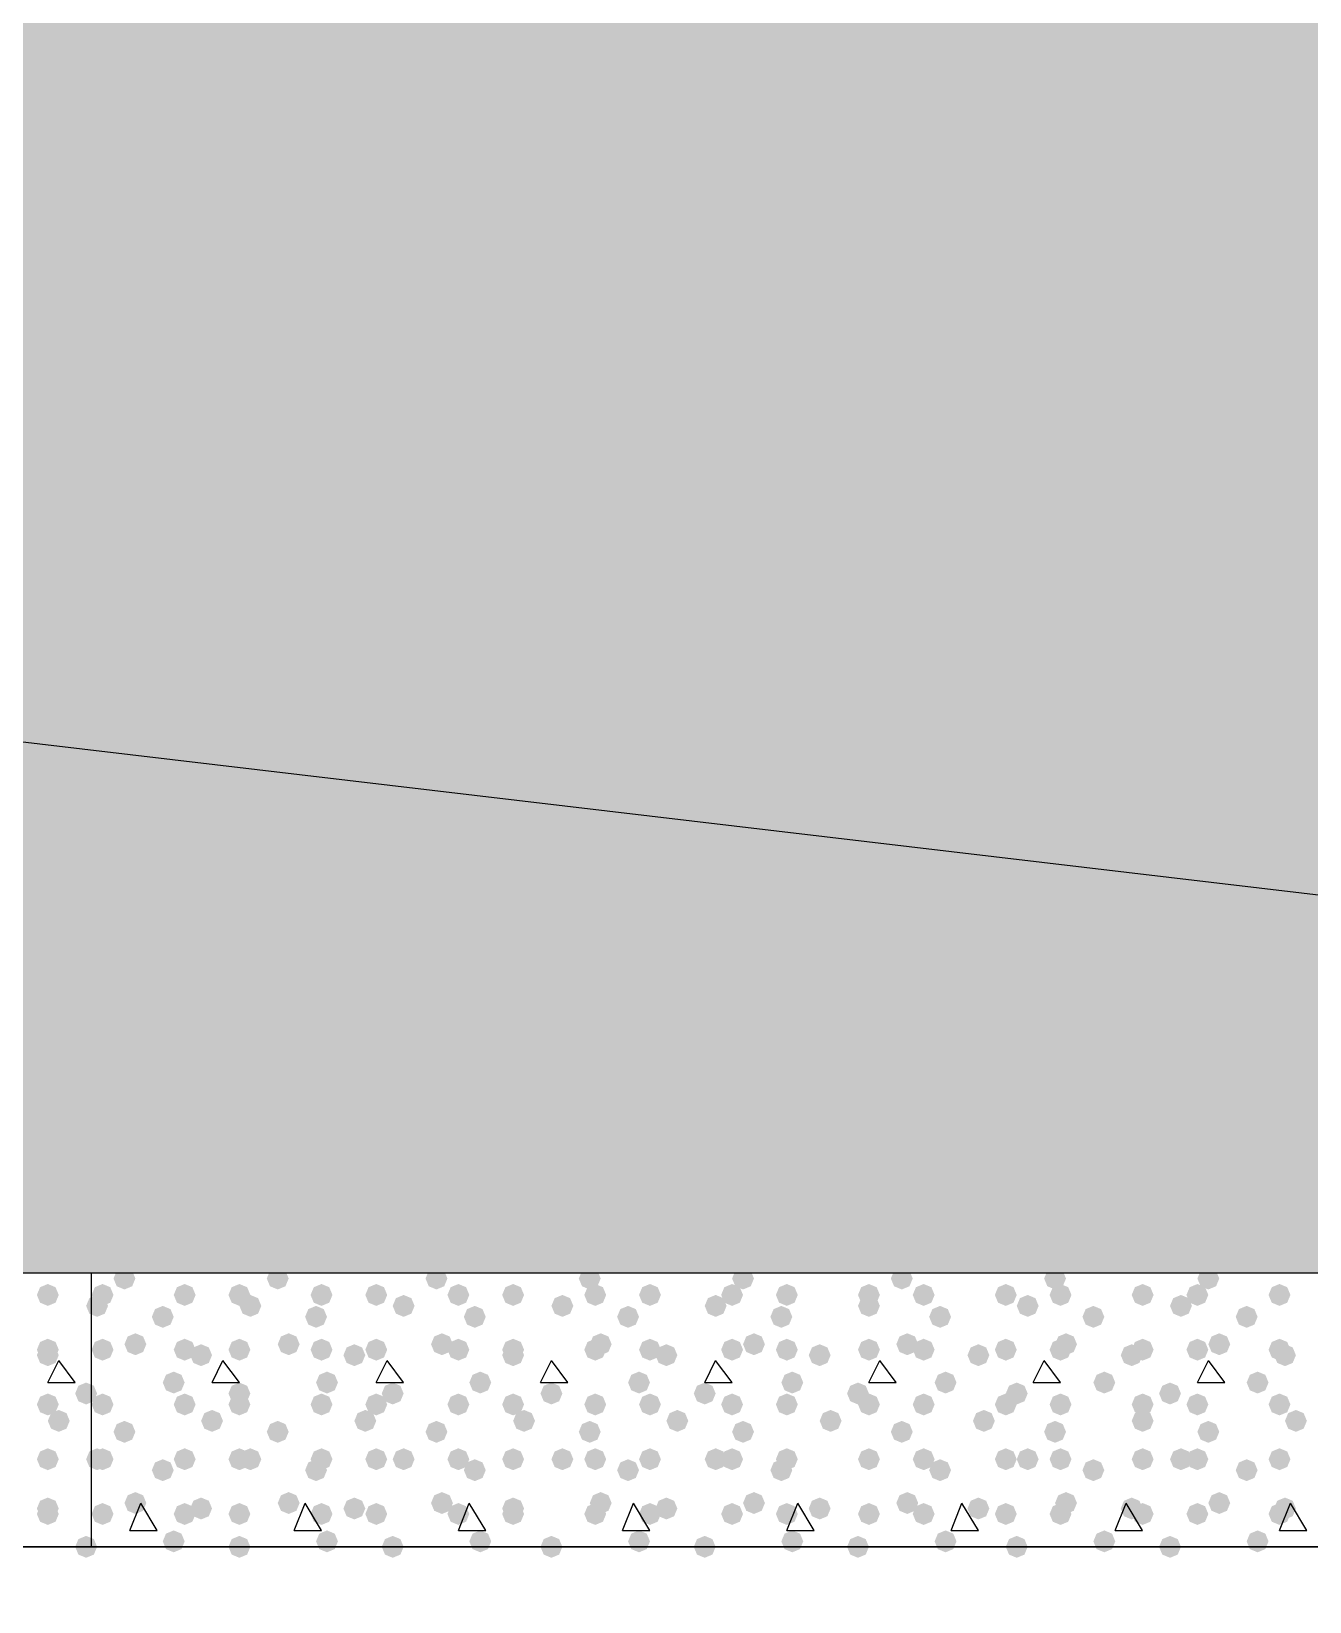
# Model space of a CAD drawing. Header units: millimetres. Extents: x 0 to 420, y 0 to 297.
# Drawn here: x 344.89 to 354.77, y 181.27 to 193.41 of the extents above; entities that cross this region are included whole.
import ezdxf

# ---------------------------------------------------------------- set-up
doc = ezdxf.new("R2010")
doc.units = ezdxf.units.MM
doc.layers.get('0').update_dxf_attribs({"linetype": 'CONTINUOUS'})

msp = doc.modelspace()

# ---------------------------------------------------------------- hatches: boundary and pattern name
at = {"true_color": 0x000008}
h = msp.add_hatch(color=0, dxfattribs=at)
h.paths.add_polyline_path([(379.603, 202.861333), (218.228333, 202.861333), (379.603, 183.811333)], flags=0)
h.paths.add_polyline_path([(218.228333, 202.861333), (379.603, 183.811333), (218.228333, 183.811333)], flags=0)
for points in [[(345.694, 183.769), (345.669129, 183.709204), (345.609333, 183.684333), (345.549537, 183.709204), (345.524667, 183.769), (345.549537, 183.828796), (345.609333, 183.853667), (345.669129, 183.828796)], [(346.879333, 183.769), (346.854462, 183.709204), (346.794667, 183.684333), (346.734871, 183.709204), (346.71, 183.769), (346.734871, 183.828796), (346.794667, 183.853667), (346.854462, 183.828796)], [(348.107, 183.769), (348.082129, 183.709204), (348.022333, 183.684333), (347.962538, 183.709204), (347.937667, 183.769), (347.962537, 183.828796), (348.022333, 183.853667), (348.082129, 183.828796)], [(349.292333, 183.769), (349.267462, 183.709204), (349.207667, 183.684333), (349.147871, 183.709204), (349.123, 183.769), (349.147871, 183.828796), (349.207667, 183.853667), (349.267462, 183.828796)], [(350.477667, 183.769), (350.452796, 183.709204), (350.393, 183.684333), (350.333204, 183.709204), (350.308333, 183.769), (350.333204, 183.828796), (350.393, 183.853667), (350.452796, 183.828796)], [(351.705333, 183.769), (351.680462, 183.709204), (351.620667, 183.684333), (351.560871, 183.709204), (351.536, 183.769), (351.560871, 183.828796), (351.620667, 183.853667), (351.680462, 183.828796)], [(352.890667, 183.769), (352.865796, 183.709204), (352.806, 183.684333), (352.746204, 183.709204), (352.721333, 183.769), (352.746204, 183.828796), (352.806, 183.853667), (352.865796, 183.828796)], [(354.076, 183.769), (354.051129, 183.709204), (353.991333, 183.684333), (353.931537, 183.709204), (353.906667, 183.769), (353.931537, 183.828796), (353.991333, 183.853667), (354.051129, 183.828796)], [(345.524667, 183.642), (345.499796, 183.582204), (345.44, 183.557333), (345.380204, 183.582204), (345.355333, 183.642), (345.380204, 183.701796), (345.44, 183.726667), (345.499796, 183.701796)], [(346.159667, 183.642), (346.134796, 183.582204), (346.075, 183.557333), (346.015204, 183.582204), (345.990333, 183.642), (346.015204, 183.701796), (346.075, 183.726667), (346.134796, 183.701796)], [(346.583, 183.642), (346.558129, 183.582204), (346.498333, 183.557333), (346.438538, 183.582204), (346.413667, 183.642), (346.438537, 183.701796), (346.498333, 183.726667), (346.558129, 183.701796)], [(347.218, 183.642), (347.193129, 183.582204), (347.133333, 183.557333), (347.073537, 183.582204), (347.048667, 183.642), (347.073537, 183.701796), (347.133333, 183.726667), (347.193129, 183.701796)], [(347.641333, 183.642), (347.616463, 183.582204), (347.556667, 183.557333), (347.496871, 183.582204), (347.472, 183.642), (347.496871, 183.701796), (347.556667, 183.726667), (347.616462, 183.701796)], [(348.276333, 183.642), (348.251463, 183.582204), (348.191667, 183.557333), (348.131871, 183.582204), (348.107, 183.642), (348.131871, 183.701796), (348.191667, 183.726667), (348.251462, 183.701796)], [(348.699667, 183.642), (348.674796, 183.582204), (348.615, 183.557333), (348.555204, 183.582204), (348.530333, 183.642), (348.555204, 183.701796), (348.615, 183.726667), (348.674796, 183.701796)], [(349.334667, 183.642), (349.309796, 183.582204), (349.25, 183.557333), (349.190204, 183.582204), (349.165333, 183.642), (349.190204, 183.701796), (349.25, 183.726667), (349.309796, 183.701796)], [(349.758, 183.642), (349.733129, 183.582204), (349.673333, 183.557333), (349.613538, 183.582204), (349.588667, 183.642), (349.613537, 183.701796), (349.673333, 183.726667), (349.733129, 183.701796)], [(350.393, 183.642), (350.368129, 183.582204), (350.308333, 183.557333), (350.248538, 183.582204), (350.223667, 183.642), (350.248537, 183.701796), (350.308333, 183.726667), (350.368129, 183.701796)], [(350.816333, 183.642), (350.791462, 183.582204), (350.731667, 183.557333), (350.671871, 183.582204), (350.647, 183.642), (350.671871, 183.701796), (350.731667, 183.726667), (350.791462, 183.701796)], [(351.451333, 183.642), (351.426462, 183.582204), (351.366667, 183.557333), (351.306871, 183.582204), (351.282, 183.642), (351.306871, 183.701796), (351.366667, 183.726667), (351.426462, 183.701796)], [(351.874667, 183.642), (351.849796, 183.582204), (351.79, 183.557333), (351.730204, 183.582204), (351.705333, 183.642), (351.730204, 183.701796), (351.79, 183.726667), (351.849796, 183.701796)], [(352.509667, 183.642), (352.484796, 183.582204), (352.425, 183.557333), (352.365204, 183.582204), (352.340333, 183.642), (352.365204, 183.701796), (352.425, 183.726667), (352.484796, 183.701796)], [(352.933, 183.642), (352.908129, 183.582204), (352.848333, 183.557333), (352.788537, 183.582204), (352.763667, 183.642), (352.788537, 183.701796), (352.848333, 183.726667), (352.908129, 183.701796)], [(353.568, 183.642), (353.543129, 183.582204), (353.483333, 183.557333), (353.423537, 183.582204), (353.398667, 183.642), (353.423537, 183.701796), (353.483333, 183.726667), (353.543129, 183.701796)], [(353.991333, 183.642), (353.966462, 183.582204), (353.906667, 183.557333), (353.846871, 183.582204), (353.822, 183.642), (353.846871, 183.701796), (353.906667, 183.726667), (353.966462, 183.701796)], [(354.626333, 183.642), (354.601462, 183.582204), (354.541667, 183.557333), (354.481871, 183.582204), (354.457, 183.642), (354.481871, 183.701796), (354.541667, 183.726667), (354.601462, 183.701796)], [(345.482333, 183.557333), (345.457462, 183.497537), (345.397667, 183.472667), (345.337871, 183.497537), (345.313, 183.557333), (345.337871, 183.617129), (345.397667, 183.642), (345.457462, 183.617129)], [(345.990333, 183.472667), (345.965463, 183.412871), (345.905667, 183.388), (345.845871, 183.412871), (345.821, 183.472667), (345.845871, 183.532462), (345.905667, 183.557333), (345.965462, 183.532463)], [(346.667667, 183.557333), (346.642796, 183.497537), (346.583, 183.472667), (346.523204, 183.497537), (346.498333, 183.557333), (346.523204, 183.617129), (346.583, 183.642), (346.642796, 183.617129)], [(347.175667, 183.472667), (347.150796, 183.412871), (347.091, 183.388), (347.031204, 183.412871), (347.006333, 183.472667), (347.031204, 183.532462), (347.091, 183.557333), (347.150796, 183.532463)], [(347.853, 183.557333), (347.828129, 183.497537), (347.768333, 183.472667), (347.708538, 183.497537), (347.683667, 183.557333), (347.708537, 183.617129), (347.768333, 183.642), (347.828129, 183.617129)], [(348.403333, 183.472667), (348.378462, 183.412871), (348.318667, 183.388), (348.258871, 183.412871), (348.234, 183.472667), (348.258871, 183.532462), (348.318667, 183.557333), (348.378462, 183.532463)], [(349.080667, 183.557333), (349.055796, 183.497537), (348.996, 183.472667), (348.936204, 183.497537), (348.911333, 183.557333), (348.936204, 183.617129), (348.996, 183.642), (349.055796, 183.617129)], [(349.588667, 183.472667), (349.563796, 183.412871), (349.504, 183.388), (349.444204, 183.412871), (349.419333, 183.472667), (349.444204, 183.532462), (349.504, 183.557333), (349.563796, 183.532463)], [(350.266, 183.557333), (350.241129, 183.497537), (350.181333, 183.472667), (350.121537, 183.497537), (350.096667, 183.557333), (350.121537, 183.617129), (350.181333, 183.642), (350.241129, 183.617129)], [(350.774, 183.472667), (350.749129, 183.412871), (350.689333, 183.388), (350.629537, 183.412871), (350.604667, 183.472667), (350.629537, 183.532462), (350.689333, 183.557333), (350.749129, 183.532463)], [(351.451333, 183.557333), (351.426462, 183.497537), (351.366667, 183.472667), (351.306871, 183.497537), (351.282, 183.557333), (351.306871, 183.617129), (351.366667, 183.642), (351.426462, 183.617129)], [(352.001667, 183.472667), (351.976796, 183.412871), (351.917, 183.388), (351.857204, 183.412871), (351.832333, 183.472667), (351.857204, 183.532462), (351.917, 183.557333), (351.976796, 183.532463)], [(352.679, 183.557333), (352.654129, 183.497537), (352.594333, 183.472667), (352.534537, 183.497537), (352.509667, 183.557333), (352.534537, 183.617129), (352.594333, 183.642), (352.654129, 183.617129)], [(353.187, 183.472667), (353.162129, 183.412871), (353.102333, 183.388), (353.042537, 183.412871), (353.017667, 183.472667), (353.042537, 183.532462), (353.102333, 183.557333), (353.162129, 183.532463)], [(353.864333, 183.557333), (353.839462, 183.497537), (353.779667, 183.472667), (353.719871, 183.497537), (353.695, 183.557333), (353.719871, 183.617129), (353.779667, 183.642), (353.839462, 183.617129)], [(354.372333, 183.472667), (354.347462, 183.412871), (354.287667, 183.388), (354.227871, 183.412871), (354.203, 183.472667), (354.227871, 183.532462), (354.287667, 183.557333), (354.347462, 183.532463)], [(345.524667, 183.218667), (345.499796, 183.158871), (345.44, 183.134), (345.380204, 183.158871), (345.355333, 183.218667), (345.380204, 183.278462), (345.44, 183.303333), (345.499796, 183.278463)], [(345.778667, 183.261), (345.753796, 183.201204), (345.694, 183.176333), (345.634204, 183.201204), (345.609333, 183.261), (345.634204, 183.320796), (345.694, 183.345667), (345.753796, 183.320796)], [(346.159667, 183.218667), (346.134796, 183.158871), (346.075, 183.134), (346.015204, 183.158871), (345.990333, 183.218667), (346.015204, 183.278462), (346.075, 183.303333), (346.134796, 183.278463)], [(346.583, 183.218667), (346.558129, 183.158871), (346.498333, 183.134), (346.438538, 183.158871), (346.413667, 183.218667), (346.438537, 183.278462), (346.498333, 183.303333), (346.558129, 183.278463)], [(346.964, 183.261), (346.939129, 183.201204), (346.879333, 183.176333), (346.819537, 183.201204), (346.794667, 183.261), (346.819537, 183.320796), (346.879333, 183.345667), (346.939129, 183.320796)], [(347.218, 183.218667), (347.193129, 183.158871), (347.133333, 183.134), (347.073537, 183.158871), (347.048667, 183.218667), (347.073537, 183.278462), (347.133333, 183.303333), (347.193129, 183.278463)], [(347.641333, 183.218667), (347.616463, 183.158871), (347.556667, 183.134), (347.496871, 183.158871), (347.472, 183.218667), (347.496871, 183.278462), (347.556667, 183.303333), (347.616462, 183.278463)], [(348.149333, 183.261), (348.124462, 183.201204), (348.064667, 183.176333), (348.004871, 183.201204), (347.98, 183.261), (348.004871, 183.320796), (348.064667, 183.345667), (348.124462, 183.320796)], [(348.276333, 183.218667), (348.251463, 183.158871), (348.191667, 183.134), (348.131871, 183.158871), (348.107, 183.218667), (348.131871, 183.278462), (348.191667, 183.303333), (348.251462, 183.278463)], [(348.699667, 183.218667), (348.674796, 183.158871), (348.615, 183.134), (348.555204, 183.158871), (348.530333, 183.218667), (348.555204, 183.278462), (348.615, 183.303333), (348.674796, 183.278463)], [(349.334667, 183.218667), (349.309796, 183.158871), (349.25, 183.134), (349.190204, 183.158871), (349.165333, 183.218667), (349.190204, 183.278462), (349.25, 183.303333), (349.309796, 183.278463)], [(349.377, 183.261), (349.352129, 183.201204), (349.292333, 183.176333), (349.232538, 183.201204), (349.207667, 183.261), (349.232537, 183.320796), (349.292333, 183.345667), (349.352129, 183.320796)], [(349.758, 183.218667), (349.733129, 183.158871), (349.673333, 183.134), (349.613538, 183.158871), (349.588667, 183.218667), (349.613537, 183.278462), (349.673333, 183.303333), (349.733129, 183.278463)], [(350.393, 183.218667), (350.368129, 183.158871), (350.308333, 183.134), (350.248538, 183.158871), (350.223667, 183.218667), (350.248537, 183.278462), (350.308333, 183.303333), (350.368129, 183.278463)], [(350.562333, 183.261), (350.537462, 183.201204), (350.477667, 183.176333), (350.417871, 183.201204), (350.393, 183.261), (350.417871, 183.320796), (350.477667, 183.345667), (350.537462, 183.320796)], [(350.816333, 183.218667), (350.791462, 183.158871), (350.731667, 183.134), (350.671871, 183.158871), (350.647, 183.218667), (350.671871, 183.278462), (350.731667, 183.303333), (350.791462, 183.278463)], [(351.451333, 183.218667), (351.426462, 183.158871), (351.366667, 183.134), (351.306871, 183.158871), (351.282, 183.218667), (351.306871, 183.278462), (351.366667, 183.303333), (351.426462, 183.278463)], [(351.747667, 183.261), (351.722796, 183.201204), (351.663, 183.176333), (351.603204, 183.201204), (351.578333, 183.261), (351.603204, 183.320796), (351.663, 183.345667), (351.722796, 183.320796)], [(351.874667, 183.218667), (351.849796, 183.158871), (351.79, 183.134), (351.730204, 183.158871), (351.705333, 183.218667), (351.730204, 183.278462), (351.79, 183.303333), (351.849796, 183.278463)], [(352.509667, 183.218667), (352.484796, 183.158871), (352.425, 183.134), (352.365204, 183.158871), (352.340333, 183.218667), (352.365204, 183.278462), (352.425, 183.303333), (352.484796, 183.278463)], [(352.933, 183.218667), (352.908129, 183.158871), (352.848333, 183.134), (352.788537, 183.158871), (352.763667, 183.218667), (352.788537, 183.278462), (352.848333, 183.303333), (352.908129, 183.278463)], [(352.975333, 183.261), (352.950462, 183.201204), (352.890667, 183.176333), (352.830871, 183.201204), (352.806, 183.261), (352.830871, 183.320796), (352.890667, 183.345667), (352.950462, 183.320796)], [(353.568, 183.218667), (353.543129, 183.158871), (353.483333, 183.134), (353.423537, 183.158871), (353.398667, 183.218667), (353.423537, 183.278462), (353.483333, 183.303333), (353.543129, 183.278463)], [(353.991333, 183.218667), (353.966462, 183.158871), (353.906667, 183.134), (353.846871, 183.158871), (353.822, 183.218667), (353.846871, 183.278462), (353.906667, 183.303333), (353.966462, 183.278463)], [(354.160667, 183.261), (354.135796, 183.201204), (354.076, 183.176333), (354.016204, 183.201204), (353.991333, 183.261), (354.016204, 183.320796), (354.076, 183.345667), (354.135796, 183.320796)], [(354.626333, 183.218667), (354.601462, 183.158871), (354.541667, 183.134), (354.481871, 183.158871), (354.457, 183.218667), (354.481871, 183.278462), (354.541667, 183.303333), (354.601462, 183.278463)], [(346.286667, 183.176333), (346.261796, 183.116537), (346.202, 183.091667), (346.142204, 183.116537), (346.117333, 183.176333), (346.142204, 183.236129), (346.202, 183.261), (346.261796, 183.236129)], [(347.472, 183.176333), (347.447129, 183.116537), (347.387333, 183.091667), (347.327538, 183.116537), (347.302667, 183.176333), (347.327537, 183.236129), (347.387333, 183.261), (347.447129, 183.236129)], [(348.699667, 183.176333), (348.674796, 183.116537), (348.615, 183.091667), (348.555204, 183.116537), (348.530333, 183.176333), (348.555204, 183.236129), (348.615, 183.261), (348.674796, 183.236129)], [(349.885, 183.176333), (349.860129, 183.116537), (349.800333, 183.091667), (349.740538, 183.116537), (349.715667, 183.176333), (349.740537, 183.236129), (349.800333, 183.261), (349.860129, 183.236129)], [(351.070333, 183.176333), (351.045462, 183.116537), (350.985667, 183.091667), (350.925871, 183.116537), (350.901, 183.176333), (350.925871, 183.236129), (350.985667, 183.261), (351.045462, 183.236129)], [(352.298, 183.176333), (352.273129, 183.116537), (352.213333, 183.091667), (352.153537, 183.116537), (352.128667, 183.176333), (352.153537, 183.236129), (352.213333, 183.261), (352.273129, 183.236129)], [(353.483333, 183.176333), (353.458463, 183.116537), (353.398667, 183.091667), (353.338871, 183.116537), (353.314, 183.176333), (353.338871, 183.236129), (353.398667, 183.261), (353.458462, 183.236129)], [(354.668667, 183.176333), (354.643796, 183.116537), (354.584, 183.091667), (354.524204, 183.116537), (354.499333, 183.176333), (354.524204, 183.236129), (354.584, 183.261), (354.643796, 183.236129)], [(346.075, 182.964667), (346.050129, 182.904871), (345.990333, 182.88), (345.930538, 182.904871), (345.905667, 182.964667), (345.930537, 183.024462), (345.990333, 183.049333), (346.050129, 183.024463)], [(346.583, 182.88), (346.558129, 182.820204), (346.498333, 182.795333), (346.438538, 182.820204), (346.413667, 182.88), (346.438537, 182.939796), (346.498333, 182.964667), (346.558129, 182.939796)], [(347.260333, 182.964667), (347.235463, 182.904871), (347.175667, 182.88), (347.115871, 182.904871), (347.091, 182.964667), (347.115871, 183.024462), (347.175667, 183.049333), (347.235462, 183.024463)], [(347.768333, 182.88), (347.743462, 182.820204), (347.683667, 182.795333), (347.623871, 182.820204), (347.599, 182.88), (347.623871, 182.939796), (347.683667, 182.964667), (347.743462, 182.939796)], [(348.445667, 182.964667), (348.420796, 182.904871), (348.361, 182.88), (348.301204, 182.904871), (348.276333, 182.964667), (348.301204, 183.024462), (348.361, 183.049333), (348.420796, 183.024463)], [(348.996, 182.88), (348.971129, 182.820204), (348.911333, 182.795333), (348.851537, 182.820204), (348.826667, 182.88), (348.851537, 182.939796), (348.911333, 182.964667), (348.971129, 182.939796)], [(349.673333, 182.964667), (349.648462, 182.904871), (349.588667, 182.88), (349.528871, 182.904871), (349.504, 182.964667), (349.528871, 183.024462), (349.588667, 183.049333), (349.648462, 183.024463)], [(350.181333, 182.88), (350.156462, 182.820204), (350.096667, 182.795333), (350.036871, 182.820204), (350.012, 182.88), (350.036871, 182.939796), (350.096667, 182.964667), (350.156462, 182.939796)], [(350.858667, 182.964667), (350.833796, 182.904871), (350.774, 182.88), (350.714204, 182.904871), (350.689333, 182.964667), (350.714204, 183.024462), (350.774, 183.049333), (350.833796, 183.024463)], [(351.366667, 182.88), (351.341796, 182.820204), (351.282, 182.795333), (351.222204, 182.820204), (351.197333, 182.88), (351.222204, 182.939796), (351.282, 182.964667), (351.341796, 182.939796)], [(352.044, 182.964667), (352.019129, 182.904871), (351.959333, 182.88), (351.899537, 182.904871), (351.874667, 182.964667), (351.899537, 183.024462), (351.959333, 183.049333), (352.019129, 183.024463)], [(352.594333, 182.88), (352.569462, 182.820204), (352.509667, 182.795333), (352.449871, 182.820204), (352.425, 182.88), (352.449871, 182.939796), (352.509667, 182.964667), (352.569462, 182.939796)], [(353.271667, 182.964667), (353.246796, 182.904871), (353.187, 182.88), (353.127204, 182.904871), (353.102333, 182.964667), (353.127204, 183.024462), (353.187, 183.049333), (353.246796, 183.024463)], [(353.779667, 182.88), (353.754796, 182.820204), (353.695, 182.795333), (353.635204, 182.820204), (353.610333, 182.88), (353.635204, 182.939796), (353.695, 182.964667), (353.754796, 182.939796)], [(354.457, 182.964667), (354.432129, 182.904871), (354.372333, 182.88), (354.312538, 182.904871), (354.287667, 182.964667), (354.312537, 183.024462), (354.372333, 183.049333), (354.432129, 183.024463)], [(345.524667, 182.795333), (345.499796, 182.735537), (345.44, 182.710667), (345.380204, 182.735537), (345.355333, 182.795333), (345.380204, 182.855129), (345.44, 182.88), (345.499796, 182.855129)], [(346.159667, 182.795333), (346.134796, 182.735537), (346.075, 182.710667), (346.015204, 182.735537), (345.990333, 182.795333), (346.015204, 182.855129), (346.075, 182.88), (346.134796, 182.855129)], [(346.583, 182.795333), (346.558129, 182.735537), (346.498333, 182.710667), (346.438538, 182.735537), (346.413667, 182.795333), (346.438537, 182.855129), (346.498333, 182.88), (346.558129, 182.855129)], [(347.218, 182.795333), (347.193129, 182.735537), (347.133333, 182.710667), (347.073537, 182.735537), (347.048667, 182.795333), (347.073537, 182.855129), (347.133333, 182.88), (347.193129, 182.855129)], [(347.641333, 182.795333), (347.616463, 182.735537), (347.556667, 182.710667), (347.496871, 182.735537), (347.472, 182.795333), (347.496871, 182.855129), (347.556667, 182.88), (347.616462, 182.855129)], [(348.276333, 182.795333), (348.251463, 182.735537), (348.191667, 182.710667), (348.131871, 182.735537), (348.107, 182.795333), (348.131871, 182.855129), (348.191667, 182.88), (348.251462, 182.855129)], [(348.699667, 182.795333), (348.674796, 182.735537), (348.615, 182.710667), (348.555204, 182.735537), (348.530333, 182.795333), (348.555204, 182.855129), (348.615, 182.88), (348.674796, 182.855129)], [(349.334667, 182.795333), (349.309796, 182.735537), (349.25, 182.710667), (349.190204, 182.735537), (349.165333, 182.795333), (349.190204, 182.855129), (349.25, 182.88), (349.309796, 182.855129)], [(349.758, 182.795333), (349.733129, 182.735537), (349.673333, 182.710667), (349.613538, 182.735537), (349.588667, 182.795333), (349.613537, 182.855129), (349.673333, 182.88), (349.733129, 182.855129)], [(350.393, 182.795333), (350.368129, 182.735537), (350.308333, 182.710667), (350.248538, 182.735537), (350.223667, 182.795333), (350.248537, 182.855129), (350.308333, 182.88), (350.368129, 182.855129)], [(350.816333, 182.795333), (350.791462, 182.735537), (350.731667, 182.710667), (350.671871, 182.735537), (350.647, 182.795333), (350.671871, 182.855129), (350.731667, 182.88), (350.791462, 182.855129)], [(351.451333, 182.795333), (351.426462, 182.735537), (351.366667, 182.710667), (351.306871, 182.735537), (351.282, 182.795333), (351.306871, 182.855129), (351.366667, 182.88), (351.426462, 182.855129)], [(351.874667, 182.795333), (351.849796, 182.735537), (351.79, 182.710667), (351.730204, 182.735537), (351.705333, 182.795333), (351.730204, 182.855129), (351.79, 182.88), (351.849796, 182.855129)], [(352.509667, 182.795333), (352.484796, 182.735537), (352.425, 182.710667), (352.365204, 182.735537), (352.340333, 182.795333), (352.365204, 182.855129), (352.425, 182.88), (352.484796, 182.855129)], [(352.933, 182.795333), (352.908129, 182.735537), (352.848333, 182.710667), (352.788537, 182.735537), (352.763667, 182.795333), (352.788537, 182.855129), (352.848333, 182.88), (352.908129, 182.855129)], [(353.568, 182.795333), (353.543129, 182.735537), (353.483333, 182.710667), (353.423537, 182.735537), (353.398667, 182.795333), (353.423537, 182.855129), (353.483333, 182.88), (353.543129, 182.855129)], [(353.991333, 182.795333), (353.966462, 182.735537), (353.906667, 182.710667), (353.846871, 182.735537), (353.822, 182.795333), (353.846871, 182.855129), (353.906667, 182.88), (353.966462, 182.855129)], [(354.626333, 182.795333), (354.601462, 182.735537), (354.541667, 182.710667), (354.481871, 182.735537), (354.457, 182.795333), (354.481871, 182.855129), (354.541667, 182.88), (354.601462, 182.855129)], [(346.371333, 182.668333), (346.346462, 182.608537), (346.286667, 182.583667), (346.226871, 182.608537), (346.202, 182.668333), (346.226871, 182.728129), (346.286667, 182.753), (346.346462, 182.728129)], [(347.556667, 182.668333), (347.531796, 182.608537), (347.472, 182.583667), (347.412204, 182.608537), (347.387333, 182.668333), (347.412204, 182.728129), (347.472, 182.753), (347.531796, 182.728129)], [(348.784333, 182.668333), (348.759462, 182.608537), (348.699667, 182.583667), (348.639871, 182.608537), (348.615, 182.668333), (348.639871, 182.728129), (348.699667, 182.753), (348.759462, 182.728129)], [(349.969667, 182.668333), (349.944796, 182.608537), (349.885, 182.583667), (349.825204, 182.608537), (349.800333, 182.668333), (349.825204, 182.728129), (349.885, 182.753), (349.944796, 182.728129)], [(351.155, 182.668333), (351.130129, 182.608537), (351.070333, 182.583667), (351.010538, 182.608537), (350.985667, 182.668333), (351.010537, 182.728129), (351.070333, 182.753), (351.130129, 182.728129)], [(352.340333, 182.668333), (352.315462, 182.608537), (352.255667, 182.583667), (352.195871, 182.608537), (352.171, 182.668333), (352.195871, 182.728129), (352.255667, 182.753), (352.315462, 182.728129)], [(353.568, 182.668333), (353.543129, 182.608537), (353.483333, 182.583667), (353.423537, 182.608537), (353.398667, 182.668333), (353.423537, 182.728129), (353.483333, 182.753), (353.543129, 182.728129)], [(354.753333, 182.668333), (354.728462, 182.608537), (354.668667, 182.583667), (354.608871, 182.608537), (354.584, 182.668333), (354.608871, 182.728129), (354.668667, 182.753), (354.728462, 182.728129)], [(345.694, 182.583667), (345.669129, 182.523871), (345.609333, 182.499), (345.549537, 182.523871), (345.524667, 182.583667), (345.549537, 182.643462), (345.609333, 182.668333), (345.669129, 182.643463)], [(346.879333, 182.583667), (346.854462, 182.523871), (346.794667, 182.499), (346.734871, 182.523871), (346.71, 182.583667), (346.734871, 182.643462), (346.794667, 182.668333), (346.854462, 182.643463)], [(348.107, 182.583667), (348.082129, 182.523871), (348.022333, 182.499), (347.962538, 182.523871), (347.937667, 182.583667), (347.962537, 182.643462), (348.022333, 182.668333), (348.082129, 182.643463)], [(349.292333, 182.583667), (349.267462, 182.523871), (349.207667, 182.499), (349.147871, 182.523871), (349.123, 182.583667), (349.147871, 182.643462), (349.207667, 182.668333), (349.267462, 182.643463)], [(350.477667, 182.583667), (350.452796, 182.523871), (350.393, 182.499), (350.333204, 182.523871), (350.308333, 182.583667), (350.333204, 182.643462), (350.393, 182.668333), (350.452796, 182.643463)], [(351.705333, 182.583667), (351.680462, 182.523871), (351.620667, 182.499), (351.560871, 182.523871), (351.536, 182.583667), (351.560871, 182.643462), (351.620667, 182.668333), (351.680462, 182.643463)], [(352.890667, 182.583667), (352.865796, 182.523871), (352.806, 182.499), (352.746204, 182.523871), (352.721333, 182.583667), (352.746204, 182.643462), (352.806, 182.668333), (352.865796, 182.643463)], [(354.076, 182.583667), (354.051129, 182.523871), (353.991333, 182.499), (353.931537, 182.523871), (353.906667, 182.583667), (353.931537, 182.643462), (353.991333, 182.668333), (354.051129, 182.643463)], [(345.482333, 182.372), (345.457462, 182.312204), (345.397667, 182.287333), (345.337871, 182.312204), (345.313, 182.372), (345.337871, 182.431796), (345.397667, 182.456667), (345.457462, 182.431796)], [(345.524667, 182.372), (345.499796, 182.312204), (345.44, 182.287333), (345.380204, 182.312204), (345.355333, 182.372), (345.380204, 182.431796), (345.44, 182.456667), (345.499796, 182.431796)], [(346.159667, 182.372), (346.134796, 182.312204), (346.075, 182.287333), (346.015204, 182.312204), (345.990333, 182.372), (346.015204, 182.431796), (346.075, 182.456667), (346.134796, 182.431796)], [(346.583, 182.372), (346.558129, 182.312204), (346.498333, 182.287333), (346.438538, 182.312204), (346.413667, 182.372), (346.438537, 182.431796), (346.498333, 182.456667), (346.558129, 182.431796)], [(346.667667, 182.372), (346.642796, 182.312204), (346.583, 182.287333), (346.523204, 182.312204), (346.498333, 182.372), (346.523204, 182.431796), (346.583, 182.456667), (346.642796, 182.431796)], [(347.218, 182.372), (347.193129, 182.312204), (347.133333, 182.287333), (347.073537, 182.312204), (347.048667, 182.372), (347.073537, 182.431796), (347.133333, 182.456667), (347.193129, 182.431796)], [(347.641333, 182.372), (347.616463, 182.312204), (347.556667, 182.287333), (347.496871, 182.312204), (347.472, 182.372), (347.496871, 182.431796), (347.556667, 182.456667), (347.616462, 182.431796)], [(347.853, 182.372), (347.828129, 182.312204), (347.768333, 182.287333), (347.708538, 182.312204), (347.683667, 182.372), (347.708537, 182.431796), (347.768333, 182.456667), (347.828129, 182.431796)], [(348.276333, 182.372), (348.251463, 182.312204), (348.191667, 182.287333), (348.131871, 182.312204), (348.107, 182.372), (348.131871, 182.431796), (348.191667, 182.456667), (348.251462, 182.431796)], [(348.699667, 182.372), (348.674796, 182.312204), (348.615, 182.287333), (348.555204, 182.312204), (348.530333, 182.372), (348.555204, 182.431796), (348.615, 182.456667), (348.674796, 182.431796)], [(349.080667, 182.372), (349.055796, 182.312204), (348.996, 182.287333), (348.936204, 182.312204), (348.911333, 182.372), (348.936204, 182.431796), (348.996, 182.456667), (349.055796, 182.431796)], [(349.334667, 182.372), (349.309796, 182.312204), (349.25, 182.287333), (349.190204, 182.312204), (349.165333, 182.372), (349.190204, 182.431796), (349.25, 182.456667), (349.309796, 182.431796)], [(349.758, 182.372), (349.733129, 182.312204), (349.673333, 182.287333), (349.613538, 182.312204), (349.588667, 182.372), (349.613537, 182.431796), (349.673333, 182.456667), (349.733129, 182.431796)], [(350.266, 182.372), (350.241129, 182.312204), (350.181333, 182.287333), (350.121537, 182.312204), (350.096667, 182.372), (350.121537, 182.431796), (350.181333, 182.456667), (350.241129, 182.431796)], [(350.393, 182.372), (350.368129, 182.312204), (350.308333, 182.287333), (350.248538, 182.312204), (350.223667, 182.372), (350.248537, 182.431796), (350.308333, 182.456667), (350.368129, 182.431796)], [(350.816333, 182.372), (350.791462, 182.312204), (350.731667, 182.287333), (350.671871, 182.312204), (350.647, 182.372), (350.671871, 182.431796), (350.731667, 182.456667), (350.791462, 182.431796)], [(351.451333, 182.372), (351.426462, 182.312204), (351.366667, 182.287333), (351.306871, 182.312204), (351.282, 182.372), (351.306871, 182.431796), (351.366667, 182.456667), (351.426462, 182.431796)], [(351.451333, 182.372), (351.426462, 182.312204), (351.366667, 182.287333), (351.306871, 182.312204), (351.282, 182.372), (351.306871, 182.431796), (351.366667, 182.456667), (351.426462, 182.431796)], [(351.874667, 182.372), (351.849796, 182.312204), (351.79, 182.287333), (351.730204, 182.312204), (351.705333, 182.372), (351.730204, 182.431796), (351.79, 182.456667), (351.849796, 182.431796)], [(352.509667, 182.372), (352.484796, 182.312204), (352.425, 182.287333), (352.365204, 182.312204), (352.340333, 182.372), (352.365204, 182.431796), (352.425, 182.456667), (352.484796, 182.431796)], [(352.679, 182.372), (352.654129, 182.312204), (352.594333, 182.287333), (352.534537, 182.312204), (352.509667, 182.372), (352.534537, 182.431796), (352.594333, 182.456667), (352.654129, 182.431796)], [(352.933, 182.372), (352.908129, 182.312204), (352.848333, 182.287333), (352.788537, 182.312204), (352.763667, 182.372), (352.788537, 182.431796), (352.848333, 182.456667), (352.908129, 182.431796)], [(353.568, 182.372), (353.543129, 182.312204), (353.483333, 182.287333), (353.423537, 182.312204), (353.398667, 182.372), (353.423537, 182.431796), (353.483333, 182.456667), (353.543129, 182.431796)], [(353.864333, 182.372), (353.839462, 182.312204), (353.779667, 182.287333), (353.719871, 182.312204), (353.695, 182.372), (353.719871, 182.431796), (353.779667, 182.456667), (353.839462, 182.431796)], [(353.991333, 182.372), (353.966462, 182.312204), (353.906667, 182.287333), (353.846871, 182.312204), (353.822, 182.372), (353.846871, 182.431796), (353.906667, 182.456667), (353.966462, 182.431796)], [(354.626333, 182.372), (354.601462, 182.312204), (354.541667, 182.287333), (354.481871, 182.312204), (354.457, 182.372), (354.481871, 182.431796), (354.541667, 182.456667), (354.601462, 182.431796)], [(345.990333, 182.287333), (345.965463, 182.227537), (345.905667, 182.202667), (345.845871, 182.227537), (345.821, 182.287333), (345.845871, 182.347129), (345.905667, 182.372), (345.965462, 182.347129)], [(347.175667, 182.287333), (347.150796, 182.227537), (347.091, 182.202667), (347.031204, 182.227537), (347.006333, 182.287333), (347.031204, 182.347129), (347.091, 182.372), (347.150796, 182.347129)], [(348.403333, 182.287333), (348.378462, 182.227537), (348.318667, 182.202667), (348.258871, 182.227537), (348.234, 182.287333), (348.258871, 182.347129), (348.318667, 182.372), (348.378462, 182.347129)], [(349.588667, 182.287333), (349.563796, 182.227537), (349.504, 182.202667), (349.444204, 182.227537), (349.419333, 182.287333), (349.444204, 182.347129), (349.504, 182.372), (349.563796, 182.347129)], [(350.774, 182.287333), (350.749129, 182.227537), (350.689333, 182.202667), (350.629537, 182.227537), (350.604667, 182.287333), (350.629537, 182.347129), (350.689333, 182.372), (350.749129, 182.347129)], [(352.001667, 182.287333), (351.976796, 182.227537), (351.917, 182.202667), (351.857204, 182.227537), (351.832333, 182.287333), (351.857204, 182.347129), (351.917, 182.372), (351.976796, 182.347129)], [(353.187, 182.287333), (353.162129, 182.227537), (353.102333, 182.202667), (353.042537, 182.227537), (353.017667, 182.287333), (353.042537, 182.347129), (353.102333, 182.372), (353.162129, 182.347129)], [(354.372333, 182.287333), (354.347462, 182.227537), (354.287667, 182.202667), (354.227871, 182.227537), (354.203, 182.287333), (354.227871, 182.347129), (354.287667, 182.372), (354.347462, 182.347129)], [(345.778667, 182.033333), (345.753796, 181.973537), (345.694, 181.948667), (345.634204, 181.973537), (345.609333, 182.033333), (345.634204, 182.093129), (345.694, 182.118), (345.753796, 182.093129)], [(346.964, 182.033333), (346.939129, 181.973537), (346.879333, 181.948667), (346.819537, 181.973537), (346.794667, 182.033333), (346.819537, 182.093129), (346.879333, 182.118), (346.939129, 182.093129)], [(348.149333, 182.033333), (348.124462, 181.973537), (348.064667, 181.948667), (348.004871, 181.973537), (347.98, 182.033333), (348.004871, 182.093129), (348.064667, 182.118), (348.124462, 182.093129)], [(349.377, 182.033333), (349.352129, 181.973537), (349.292333, 181.948667), (349.232538, 181.973537), (349.207667, 182.033333), (349.232537, 182.093129), (349.292333, 182.118), (349.352129, 182.093129)], [(350.562333, 182.033333), (350.537462, 181.973537), (350.477667, 181.948667), (350.417871, 181.973537), (350.393, 182.033333), (350.417871, 182.093129), (350.477667, 182.118), (350.537462, 182.093129)], [(351.747667, 182.033333), (351.722796, 181.973537), (351.663, 181.948667), (351.603204, 181.973537), (351.578333, 182.033333), (351.603204, 182.093129), (351.663, 182.118), (351.722796, 182.093129)], [(352.975333, 182.033333), (352.950462, 181.973537), (352.890667, 181.948667), (352.830871, 181.973537), (352.806, 182.033333), (352.830871, 182.093129), (352.890667, 182.118), (352.950462, 182.093129)], [(354.160667, 182.033333), (354.135796, 181.973537), (354.076, 181.948667), (354.016204, 181.973537), (353.991333, 182.033333), (354.016204, 182.093129), (354.076, 182.118), (354.135796, 182.093129)], [(345.524667, 181.948667), (345.499796, 181.888871), (345.44, 181.864), (345.380204, 181.888871), (345.355333, 181.948667), (345.380204, 182.008462), (345.44, 182.033333), (345.499796, 182.008463)], [(346.159667, 181.948667), (346.134796, 181.888871), (346.075, 181.864), (346.015204, 181.888871), (345.990333, 181.948667), (346.015204, 182.008462), (346.075, 182.033333), (346.134796, 182.008463)], [(346.286667, 181.991), (346.261796, 181.931204), (346.202, 181.906333), (346.142204, 181.931204), (346.117333, 181.991), (346.142204, 182.050796), (346.202, 182.075667), (346.261796, 182.050796)], [(346.583, 181.948667), (346.558129, 181.888871), (346.498333, 181.864), (346.438538, 181.888871), (346.413667, 181.948667), (346.438537, 182.008462), (346.498333, 182.033333), (346.558129, 182.008463)], [(347.218, 181.948667), (347.193129, 181.888871), (347.133333, 181.864), (347.073537, 181.888871), (347.048667, 181.948667), (347.073537, 182.008462), (347.133333, 182.033333), (347.193129, 182.008463)], [(347.472, 181.991), (347.447129, 181.931204), (347.387333, 181.906333), (347.327538, 181.931204), (347.302667, 181.991), (347.327537, 182.050796), (347.387333, 182.075667), (347.447129, 182.050796)], [(347.641333, 181.948667), (347.616463, 181.888871), (347.556667, 181.864), (347.496871, 181.888871), (347.472, 181.948667), (347.496871, 182.008462), (347.556667, 182.033333), (347.616462, 182.008463)], [(348.276333, 181.948667), (348.251463, 181.888871), (348.191667, 181.864), (348.131871, 181.888871), (348.107, 181.948667), (348.131871, 182.008462), (348.191667, 182.033333), (348.251462, 182.008463)], [(348.699667, 181.991), (348.674796, 181.931204), (348.615, 181.906333), (348.555204, 181.931204), (348.530333, 181.991), (348.555204, 182.050796), (348.615, 182.075667), (348.674796, 182.050796)], [(348.699667, 181.948667), (348.674796, 181.888871), (348.615, 181.864), (348.555204, 181.888871), (348.530333, 181.948667), (348.555204, 182.008462), (348.615, 182.033333), (348.674796, 182.008463)], [(349.334667, 181.948667), (349.309796, 181.888871), (349.25, 181.864), (349.190204, 181.888871), (349.165333, 181.948667), (349.190204, 182.008462), (349.25, 182.033333), (349.309796, 182.008463)], [(349.758, 181.948667), (349.733129, 181.888871), (349.673333, 181.864), (349.613538, 181.888871), (349.588667, 181.948667), (349.613537, 182.008462), (349.673333, 182.033333), (349.733129, 182.008463)], [(349.885, 181.991), (349.860129, 181.931204), (349.800333, 181.906333), (349.740538, 181.931204), (349.715667, 181.991), (349.740537, 182.050796), (349.800333, 182.075667), (349.860129, 182.050796)], [(350.393, 181.948667), (350.368129, 181.888871), (350.308333, 181.864), (350.248538, 181.888871), (350.223667, 181.948667), (350.248537, 182.008462), (350.308333, 182.033333), (350.368129, 182.008463)], [(350.816333, 181.948667), (350.791462, 181.888871), (350.731667, 181.864), (350.671871, 181.888871), (350.647, 181.948667), (350.671871, 182.008462), (350.731667, 182.033333), (350.791462, 182.008463)], [(351.070333, 181.991), (351.045462, 181.931204), (350.985667, 181.906333), (350.925871, 181.931204), (350.901, 181.991), (350.925871, 182.050796), (350.985667, 182.075667), (351.045462, 182.050796)], [(351.451333, 181.948667), (351.426462, 181.888871), (351.366667, 181.864), (351.306871, 181.888871), (351.282, 181.948667), (351.306871, 182.008462), (351.366667, 182.033333), (351.426462, 182.008463)], [(351.874667, 181.948667), (351.849796, 181.888871), (351.79, 181.864), (351.730204, 181.888871), (351.705333, 181.948667), (351.730204, 182.008462), (351.79, 182.033333), (351.849796, 182.008463)], [(352.298, 181.991), (352.273129, 181.931204), (352.213333, 181.906333), (352.153537, 181.931204), (352.128667, 181.991), (352.153537, 182.050796), (352.213333, 182.075667), (352.273129, 182.050796)], [(352.509667, 181.948667), (352.484796, 181.888871), (352.425, 181.864), (352.365204, 181.888871), (352.340333, 181.948667), (352.365204, 182.008462), (352.425, 182.033333), (352.484796, 182.008463)], [(352.933, 181.948667), (352.908129, 181.888871), (352.848333, 181.864), (352.788537, 181.888871), (352.763667, 181.948667), (352.788537, 182.008462), (352.848333, 182.033333), (352.908129, 182.008463)], [(353.483333, 181.991), (353.458463, 181.931204), (353.398667, 181.906333), (353.338871, 181.931204), (353.314, 181.991), (353.338871, 182.050796), (353.398667, 182.075667), (353.458462, 182.050796)], [(353.568, 181.948667), (353.543129, 181.888871), (353.483333, 181.864), (353.423537, 181.888871), (353.398667, 181.948667), (353.423537, 182.008462), (353.483333, 182.033333), (353.543129, 182.008463)], [(353.991333, 181.948667), (353.966462, 181.888871), (353.906667, 181.864), (353.846871, 181.888871), (353.822, 181.948667), (353.846871, 182.008462), (353.906667, 182.033333), (353.966462, 182.008463)], [(354.626333, 181.948667), (354.601462, 181.888871), (354.541667, 181.864), (354.481871, 181.888871), (354.457, 181.948667), (354.481871, 182.008462), (354.541667, 182.033333), (354.601462, 182.008463)], [(354.668667, 181.991), (354.643796, 181.931204), (354.584, 181.906333), (354.524204, 181.931204), (354.499333, 181.991), (354.524204, 182.050796), (354.584, 182.075667), (354.643796, 182.050796)], [(346.075, 181.737), (346.050129, 181.677204), (345.990333, 181.652333), (345.930538, 181.677204), (345.905667, 181.737), (345.930537, 181.796796), (345.990333, 181.821667), (346.050129, 181.796796)], [(346.583, 181.694667), (346.558129, 181.634871), (346.498333, 181.61), (346.438538, 181.634871), (346.413667, 181.694667), (346.438537, 181.754462), (346.498333, 181.779333), (346.558129, 181.754463)], [(347.260333, 181.737), (347.235463, 181.677204), (347.175667, 181.652333), (347.115871, 181.677204), (347.091, 181.737), (347.115871, 181.796796), (347.175667, 181.821667), (347.235462, 181.796796)], [(347.768333, 181.694667), (347.743462, 181.634871), (347.683667, 181.61), (347.623871, 181.634871), (347.599, 181.694667), (347.623871, 181.754462), (347.683667, 181.779333), (347.743462, 181.754463)], [(348.445667, 181.737), (348.420796, 181.677204), (348.361, 181.652333), (348.301204, 181.677204), (348.276333, 181.737), (348.301204, 181.796796), (348.361, 181.821667), (348.420796, 181.796796)], [(348.996, 181.694667), (348.971129, 181.634871), (348.911333, 181.61), (348.851537, 181.634871), (348.826667, 181.694667), (348.851537, 181.754462), (348.911333, 181.779333), (348.971129, 181.754463)], [(349.673333, 181.737), (349.648462, 181.677204), (349.588667, 181.652333), (349.528871, 181.677204), (349.504, 181.737), (349.528871, 181.796796), (349.588667, 181.821667), (349.648462, 181.796796)], [(350.181333, 181.694667), (350.156462, 181.634871), (350.096667, 181.61), (350.036871, 181.634871), (350.012, 181.694667), (350.036871, 181.754462), (350.096667, 181.779333), (350.156462, 181.754463)], [(350.858667, 181.737), (350.833796, 181.677204), (350.774, 181.652333), (350.714204, 181.677204), (350.689333, 181.737), (350.714204, 181.796796), (350.774, 181.821667), (350.833796, 181.796796)], [(351.366667, 181.694667), (351.341796, 181.634871), (351.282, 181.61), (351.222204, 181.634871), (351.197333, 181.694667), (351.222204, 181.754462), (351.282, 181.779333), (351.341796, 181.754463)], [(352.044, 181.737), (352.019129, 181.677204), (351.959333, 181.652333), (351.899537, 181.677204), (351.874667, 181.737), (351.899537, 181.796796), (351.959333, 181.821667), (352.019129, 181.796796)], [(352.594333, 181.694667), (352.569462, 181.634871), (352.509667, 181.61), (352.449871, 181.634871), (352.425, 181.694667), (352.449871, 181.754462), (352.509667, 181.779333), (352.569462, 181.754463)], [(353.271667, 181.737), (353.246796, 181.677204), (353.187, 181.652333), (353.127204, 181.677204), (353.102333, 181.737), (353.127204, 181.796796), (353.187, 181.821667), (353.246796, 181.796796)], [(353.779667, 181.694667), (353.754796, 181.634871), (353.695, 181.61), (353.635204, 181.634871), (353.610333, 181.694667), (353.635204, 181.754462), (353.695, 181.779333), (353.754796, 181.754463)], [(354.457, 181.737), (354.432129, 181.677204), (354.372333, 181.652333), (354.312538, 181.677204), (354.287667, 181.737), (354.312537, 181.796796), (354.372333, 181.821667), (354.432129, 181.796796)]]:
    msp.add_hatch(color=0, dxfattribs=at).paths.add_polyline_path(points, flags=0)
at = {"true_color": 0x000007}
for points in [[(345.101333, 183.642), (345.076462, 183.582204), (345.016667, 183.557333), (344.956871, 183.582204), (344.932, 183.642), (344.956871, 183.701796), (345.016667, 183.726667), (345.076462, 183.701796)], [(345.101333, 183.218667), (345.076462, 183.158871), (345.016667, 183.134), (344.956871, 183.158871), (344.932, 183.218667), (344.956871, 183.278462), (345.016667, 183.303333), (345.076462, 183.278463)], [(345.101333, 183.176333), (345.076462, 183.116537), (345.016667, 183.091667), (344.956871, 183.116537), (344.932, 183.176333), (344.956871, 183.236129), (345.016667, 183.261), (345.076462, 183.236129)], [(345.397667, 182.88), (345.372796, 182.820204), (345.313, 182.795333), (345.253204, 182.820204), (345.228333, 182.88), (345.253204, 182.939796), (345.313, 182.964667), (345.372796, 182.939796)], [(345.101333, 182.795333), (345.076462, 182.735537), (345.016667, 182.710667), (344.956871, 182.735537), (344.932, 182.795333), (344.956871, 182.855129), (345.016667, 182.88), (345.076462, 182.855129)], [(345.186, 182.668333), (345.161129, 182.608537), (345.101333, 182.583667), (345.041538, 182.608537), (345.016667, 182.668333), (345.041537, 182.728129), (345.101333, 182.753), (345.161129, 182.728129)], [(345.101333, 182.372), (345.076462, 182.312204), (345.016667, 182.287333), (344.956871, 182.312204), (344.932, 182.372), (344.956871, 182.431796), (345.016667, 182.456667), (345.076462, 182.431796)], [(345.101333, 181.991), (345.076462, 181.931204), (345.016667, 181.906333), (344.956871, 181.931204), (344.932, 181.991), (344.956871, 182.050796), (345.016667, 182.075667), (345.076462, 182.050796)], [(345.101333, 181.948667), (345.076462, 181.888871), (345.016667, 181.864), (344.956871, 181.888871), (344.932, 181.948667), (344.956871, 182.008462), (345.016667, 182.033333), (345.076462, 182.008463)], [(345.397667, 181.694667), (345.372796, 181.634871), (345.313, 181.61), (345.253204, 181.634871), (345.228333, 181.694667), (345.253204, 181.754462), (345.313, 181.779333), (345.372796, 181.754463)]]:
    msp.add_hatch(color=0, dxfattribs=at).paths.add_polyline_path(points, flags=0)

# ---------------------------------------------------------------- linework, layer by layer
at = {"color": 0, "true_color": 0x000007}
for points in [[(32.469667, 183.811333), (32.469667, 160.485667), (380.661333, 160.485667), (380.661333, 183.811333), (218.228333, 183.811333), (218.228333, 204.978), (194.902667, 204.978), (194.902667, 183.811333)], [(32.469667, 183.811333), (32.469667, 160.485667), (380.661333, 160.485667), (380.661333, 183.811333), (218.228333, 183.811333), (218.228333, 204.978), (194.902667, 204.978), (194.902667, 183.811333)], [(343.238667, 183.811333), (343.238667, 181.694667), (345.355333, 181.694667), (345.355333, 183.811333)]]:
    msp.add_lwpolyline(points, close=True, dxfattribs=at)
at = {"color": 0, "true_color": 0x0000fd}
msp.add_lwpolyline([(34.586333, 162.602333), (378.544667, 162.602333), (378.544667, 181.694667), (216.111667, 181.694667), (216.111667, 202.861333), (197.019333, 202.861333), (197.019333, 181.694667), (34.586333, 181.694667)], close=True, dxfattribs=at)
at = {"color": 0, "true_color": 0x000008}
for points in [[(379.603, 202.861333), (218.228333, 202.861333), (379.603, 183.811333)], [(218.228333, 202.861333), (379.603, 183.811333), (218.228333, 183.811333)]]:
    msp.add_lwpolyline(points, close=True, dxfattribs=at)
at = {"color": 0, "true_color": 0x000007}
for points in [[(364.447667, 183.811333), (345.355333, 183.811333)], [(345.016667, 182.964667), (345.101333, 183.134)], [(345.228333, 182.964667), (345.101333, 183.134)], [(345.016667, 182.964667), (345.228333, 182.964667)], [(345.355333, 181.694667), (364.447667, 181.694667)]]:
    msp.add_lwpolyline(points, dxfattribs=at)
at = {"color": 0, "true_color": 0x000008}
for points in [[(346.286667, 182.964667), (346.371333, 183.134)], [(346.498333, 182.964667), (346.371333, 183.134)], [(347.556667, 182.964667), (347.641333, 183.134)], [(347.768333, 182.964667), (347.641333, 183.134)], [(348.826667, 182.964667), (348.911333, 183.134)], [(349.038333, 182.964667), (348.911333, 183.134)], [(350.096667, 182.964667), (350.181333, 183.134)], [(350.308333, 182.964667), (350.181333, 183.134)], [(351.366667, 182.964667), (351.451333, 183.134)], [(351.578333, 182.964667), (351.451333, 183.134)], [(352.636667, 182.964667), (352.721333, 183.134)], [(352.848333, 182.964667), (352.721333, 183.134)], [(353.906667, 182.964667), (353.991333, 183.134)], [(354.118333, 182.964667), (353.991333, 183.134)], [(346.286667, 182.964667), (346.498333, 182.964667)], [(347.556667, 182.964667), (347.768333, 182.964667)], [(348.826667, 182.964667), (349.038333, 182.964667)], [(350.096667, 182.964667), (350.308333, 182.964667)], [(351.366667, 182.964667), (351.578333, 182.964667)], [(352.636667, 182.964667), (352.848333, 182.964667)], [(353.906667, 182.964667), (354.118333, 182.964667)], [(345.651667, 181.821667), (345.736333, 182.033333)], [(345.863333, 181.821667), (345.736333, 182.033333)], [(346.921667, 181.821667), (347.006333, 182.033333)], [(347.133333, 181.821667), (347.006333, 182.033333)], [(348.191667, 181.821667), (348.276333, 182.033333)], [(348.403333, 181.821667), (348.276333, 182.033333)], [(349.461667, 181.821667), (349.546333, 182.033333)], [(349.673333, 181.821667), (349.546333, 182.033333)], [(350.731667, 181.821667), (350.816333, 182.033333)], [(350.943333, 181.821667), (350.816333, 182.033333)], [(352.001667, 181.821667), (352.086333, 182.033333)], [(352.213333, 181.821667), (352.086333, 182.033333)], [(353.271667, 181.821667), (353.356333, 182.033333)], [(353.483333, 181.821667), (353.356333, 182.033333)], [(354.541667, 181.821667), (354.626333, 182.033333)], [(354.753333, 181.821667), (354.626333, 182.033333)], [(345.651667, 181.821667), (345.863333, 181.821667)], [(346.921667, 181.821667), (347.133333, 181.821667)], [(348.191667, 181.821667), (348.403333, 181.821667)], [(349.461667, 181.821667), (349.673333, 181.821667)], [(350.731667, 181.821667), (350.943333, 181.821667)], [(352.001667, 181.821667), (352.213333, 181.821667)], [(353.271667, 181.821667), (353.483333, 181.821667)], [(354.541667, 181.821667), (354.753333, 181.821667)]]:
    msp.add_lwpolyline(points, dxfattribs=at)

doc.saveas('drawing.dxf')
